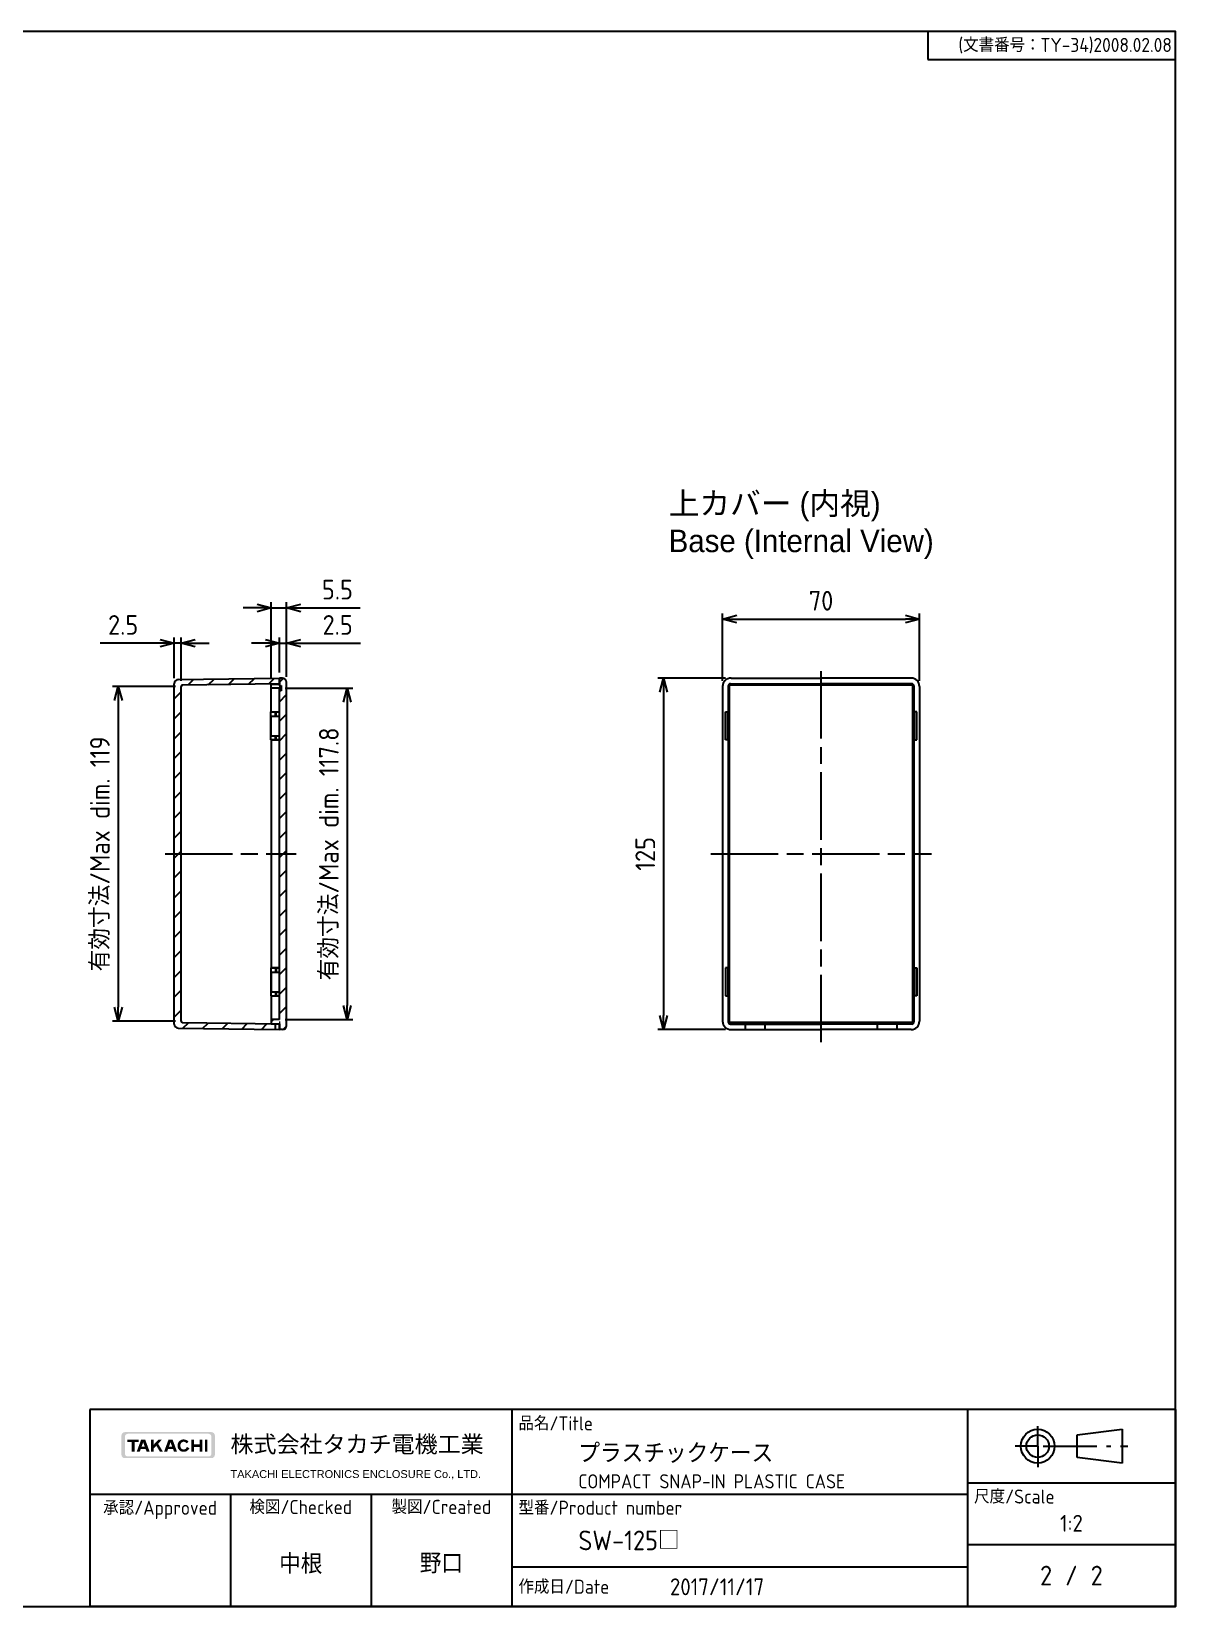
# Model space of a CAD drawing. Header units: millimetres. Extents: x 0 to 1674, y 0 to 560.
# Drawn here: x 1268 to 1674, y 0 to 560 of the extents above; entities that cross this region are included whole.
import ezdxf
from ezdxf.enums import TextEntityAlignment as Align

# ---------------------------------------------------------------- set-up
doc = ezdxf.new("R2010")
doc.units = ezdxf.units.MM
doc.header["$LTSCALE"] = 2
for name, pattern in [('AM_ISO02W050x2', [3.75, 3, -0.75]), ('AM_ISO08W050', [18, 12, -1.5, 3, -1.5]), ('gen7a', [6.875, 4.75, -0.875, 0.375, -0.875])]:
    doc.linetypes.add(name, pattern=pattern)
doc.layers.add('7A', color=4, linetype='gen7a')
doc.layers.add('RAHM2', color=1, linetype='Continuous')
for name, color, linetype, lineweight in [('AM_5', 3, 'Continuous', 25), ('AM_7', 4, 'AM_ISO08W050', 25), ('AM_8', 1, 'Continuous', 25), ('上ｶﾊﾞｰ', 7, 'Continuous', 25), ('上ｶﾊﾞｰ0', 7, 'AM_ISO02W050x2', 13), ('下蓋', 2, 'Continuous', 25)]:
    doc.layers.add(name, color=color, linetype=linetype, lineweight=lineweight)
doc.styles.get("Standard").update_dxf_attribs({"font": 'ISOCP.SHX', "bigfont": 'EXTFONT.SHX'})
doc.styles.add('takachi1', font='', dxfattribs={"height": 2.5})
doc.styles.get('takachi1').set_extended_font_data('MS PGothic')
doc.dimstyles.new('AM_ISO$0', dxfattribs={"dimtxt": 3.5, "dimasz": 2.5, "dimexe": 1, "dimexo": 1, "dimgap": 1.5, "dimtad": 1, "dimdsep": 46, "dimtxsty": 'Standard', "dimblk": 'OPEN30', "dimcen": 0, "dimclrd": 3, "dimclre": 3, "dimclrt": 2, "dimadec": 0, "dimazin": 2, "dimtp": 0.1, "dimtm": 0.1, "dimtfac": 0.71, "dimtmove": 0, "dimatfit": 3, "dimldrblk": 'OPEN30', "dimfxl": 0, "dimlwd": -1, "dimlwe": -1, "dimarcsym": 0})

# ---------------------------------------------------------------- blocks, each defined once
blk = doc.blocks.new('TK-A3')
for p, q in [((359, 280), (359, 275)), ((359, 275), (403, 275))]:
    blk.add_line(p, q)
blk.add_lwpolyline([(0, 0), (403, 0), (403, 280), (0, 280.0000000000001)], close=True)
at = {"insert": (402.3592953827349, 276.108542987227), "char_height": 2.5, "width": 43.07840397728299, "attachment_point": 9}
blk.add_mtext('(文書番号：TY-34)2008.02.08', dxfattribs=at)
blk = doc.blocks.new('A$C0FAF06CF')
at = {"layer": 'AM_8'}
h = blk.add_hatch(color=1, dxfattribs=at)
edge = h.paths.add_edge_path()
edge.add_line((-8.013599999999968, -2.411500000000411), (8.013600000000068, -2.411500000000414))
edge.add_arc((8.013600000000054, -1.773380000000513), 0.6381199999999012, 270, 360)
edge.add_line((8.651719999999955, -1.773380000000513), (8.651719999999969, 1.773379999999486))
edge.add_arc((8.013600000000025, 1.773379999999429), 0.638119999999958, 5.103880138248065e-12, 90.0000000000013)
edge.add_line((8.013599999999997, 2.411499999999391), (-8.013599999999997, 2.411499999999387))
edge.add_arc((-8.013600000000025, 1.773379999999436), 0.638119999999951, 89.99999999999682, 179.9999999999955)
edge.add_line((-8.651719999999983, 1.773379999999486), (-8.651719999999983, -1.773380000000506))
edge.add_arc((-8.013600000000025, -1.773380000000458), 0.638119999999951, 180.0000000000043, 270.0000000000045)
edge = h.paths.add_edge_path(flags=16)
edge.add_line((-7.471939999999961, 2.092439999999486), (7.471940000000018, 2.092439999999479))
edge.add_arc((7.471940000000046, 1.550779999999479), 0.5416600000000003, 7.958078640513122e-13, 90.00000000000148, ccw=False)
edge.add_line((8.013600000000025, 1.550779999999486), (8.013600000000025, -1.550780000000506))
edge.add_arc((7.471940000000018, -1.550780000000502), 0.5416600000000074, 270, 359.99999999999966, ccw=False)
edge.add_line((7.471940000000018, -2.092440000000506), (-7.471939999999961, -2.092440000000513))
edge.add_arc((-7.471939999999961, -1.550780000000506), 0.5416600000000074, 180, 270, ccw=False)
edge.add_line((-8.013599999999968, -1.550780000000506), (-8.013599999999968, 1.550779999999486))
edge.add_arc((-7.471939999999961, 1.550779999999486), 0.5416600000000003, 90, 180, ccw=False)
for points in [[(-5.453699999999969, 0.5935999999994923), (-5.453699999999969, 1.038799999999492), (-7.531299999999987, 1.038799999999492), (-7.531299999999987, 0.5935999999994923), (-6.759619999999984, 0.5935999999994923), (-6.759619999999984, -1.224300000000516), (-6.225379999999973, -1.224300000000516), (-6.225379999999973, 0.5935999999994923)], [(-3.146079999999984, 1.038799999999492), (-3.146079999999984, -1.224300000000516), (-2.671199999999942, -1.224300000000516), (-2.671199999999942, -0.6184186206901412), (-2.193432261217481, -0.1027759420753025), (-1.520149446800417, -1.224300000000516), (-0.9571799999999939, -1.224300000000516), (-1.851807874889658, 0.2659306476478651), (-1.135707252964409, 1.038799999999492), (-1.788279380580377, 1.038799999999492), (-2.671199999999942, 0.08588602895155795), (-2.671199999999942, 1.038799999999492)], [(4.304715008555604, 1.038799999999492), (4.304715008555604, -1.224300000000516), (4.775885008555576, -1.224300000000516), (4.775885008555576, -0.3153500000005121), (5.829525008555606, -0.3153500000005121), (5.829525008555606, -1.224300000000516), (6.300695008555579, -1.224300000000516), (6.300695008555579, 1.038799999999492), (5.829525008555606, 1.038799999999492), (5.829525008555606, 0.1298499999994878), (4.775885008555576, 0.1298499999994878), (4.775885008555576, 1.038799999999492)], [(7.28013500855559, -1.224300000000516), (7.28013500855559, 1.038799999999492), (6.805255008555605, 1.038799999999492), (6.805255008555605, -1.224300000000516)]]:
    blk.add_hatch(color=1, dxfattribs=at).paths.add_polyline_path(points)
h = blk.add_hatch(color=1, dxfattribs=at)
h.paths.add_polyline_path([(-5.264049114754044, -1.224300000000516), (-5.084217508196673, -0.7345800000005109), (-4.161102491803263, -0.7345800000005109), (-3.981270885245877, -1.224300000000516), (-3.420619999999971, -1.224300000000516), (-4.251659999999958, 1.038799999999492), (-4.993659999999977, 1.038799999999492), (-5.82469999999995, -1.224300000000516)])
h.paths.add_polyline_path([(-4.332759934426207, -0.2671200000005083), (-4.912560065573729, -0.2671200000005083), (-4.622659999999968, 0.5223399999994971)], flags=16)
h = blk.add_hatch(color=1, dxfattribs=at)
h.paths.add_polyline_path([(-0.1961891147540484, -1.224300000000516), (-0.01635750819667692, -0.7345800000005109), (0.9067575081967476, -0.7345800000005109), (1.086589114754119, -1.224300000000516), (1.647240000000011, -1.224300000000516), (0.8162000000000376, 1.038799999999492), (0.07420000000001892, 1.038799999999492), (-0.7568399999999542, -1.224300000000516)])
h.paths.add_polyline_path([(0.7351000655737892, -0.2671200000005083), (0.1552999344262673, -0.2671200000005083), (0.4452000000000282, 0.5223399999994971)], flags=16)
h = blk.add_hatch(color=1, dxfattribs=at)
edge = h.paths.add_edge_path()
edge.add_ellipse((2.878960000000006, -0.09275000000052636), major_axis=(0, 0.7271600000000495), ratio=0.8673469387754512, start_angle=304.6510247185947, end_angle=609.4109213221484)
edge.add_line((3.469375036740871, -0.3484654247793539), (3.941135008555591, -0.5527900000005097))
edge.add_arc((2.878960000000006, -0.09275000000051214), 1.157520000000027, 38.550540790803325, 336.58201840165333, ccw=False)
edge.add_line((3.784208621486187, 0.6286219454599618), (3.397792961318373, 0.3206961337928842))
blk = doc.blocks.new('TK-仕様書(和英併記)NEW')
for p, q in [((0, 35), (-193, 35)), ((-193, 35), (-193, 0)), ((-118, 35), (-118, 0)), ((-37, 35), (-37, 0)), ((0, 35), (0, 0)), ((-17.5, 30.5), (-9.5, 31.5)), ((-9.5, 31.5), (-9.5, 25.5)), ((-17.5, 26.5), (-17.5, 30.5)), ((-9.5, 25.5), (-17.5, 26.5)), ((-193, 19.99999999999994), (-37, 19.99999999999994)), ((-168.0000000000001, 19.99999999999994), (-168, 0)), ((-143.0000000000001, 19.99999999999994), (-143, 0)), ((-37, 22), (0, 22)), ((-37, 11), (0, 11)), ((-37.00000000000011, 7), (-118, 7)), ((0, 0), (-193, 0))]:
    blk.add_line(p, q)
for radius in [3, 2]:
    blk.add_circle((-24.5, 28.5), radius)
at = {"layer": '7A'}
for p, q in [((-24.5, 28.5), (-24.5, 32.07478664473149)), ((-24.5, 28.5), (-28.5, 28.5)), ((-24.5, 28.5), (-24.5, 24.78991724228479)), ((-23.5, 28.5), (-8.5, 28.5))]:
    blk.add_line(p, q, dxfattribs=at)
at = {"xscale": 0.96, "yscale": 0.96, "zscale": 0.96}
blk.add_blockref('A$C0FAF06CF', (-179.073778946163, 28.68781725888325), dxfattribs=at)
at = {"attachment_point": 4}
for s, insert, char_height, width in [('{\\fMS Gothic|b0|i0|c128|p49;株式会社タカチ電機工業}', (-167.9945135240808, 28.68781725888325), 3, 42.88159814155517), ('{\\fArial|b0|i0|c128|p34;TAKACHI ELECTRONICS ENCLOSURE Co., LTD.}', (-167.9945135240808, 23.41115279672572), 1.4, 44.44830780058135)]:
    blk.add_mtext(s, dxfattribs=dict(at, insert=insert, char_height=char_height, width=width))
for tag, height, p in [('品名', 3.5, (-106.1561493930892, 27.24999999999994)), ('TITLE', 2.5, (-106.1561493930892, 22.24999999999994)), ('型番', 3.5, (-106.139168248561, 11.75))]:
    blk.add_attdef(tag, text='', height=height).set_placement(p, align=Align.MIDDLE_LEFT)
for tag, height, p in [('GEN-TITLE-SCA', 3, (-18.5, 14.79266317345349)), ('承認', 3.5, (-180.7195176573869, 7.729076668239944)), ('検図', 3.5, (-155.5000000000001, 7.729076668239941)), ('製図', 3.5, (-130.5000000000001, 7.729076668239941)), ('ページNO.', 3.5, (-23, 5.5)), ('総ページ数', 3.5, (-14, 5.5)), ('GEN-TITLE-DAT', 3, (-81.5, 3.5))]:
    blk.add_attdef(tag, text='', height=height).set_placement(p, align=Align.MIDDLE)
at = {"layer": 'RAHM2', "char_height": 2.5}
for s, insert, width, attachment_point in [('品名/Title', (-116.8002551371314, 33.80103540727967), 90, 1), ('尺度/Scale', (-35.80025513713144, 20.80103540727967), 20, 1), ('承認/Approved', (-180.5000000000001, 18.8010354072796), 22.21535073038012, 2), ('検図/Checked', (-155.5, 18.92584712714763), 19.8526851587086, 2), ('製図/Created', (-130.5, 18.95800561859733), 19.44564691649168, 2), ('型番/Product number', (-116.8002551371314, 18.80103540727961), 90, 1), ('作成日/Date', (-116.8002551371314, 3.5), 17.84866863742184, 4)]:
    blk.add_mtext(s, dxfattribs=dict(at, insert=insert, width=width, attachment_point=attachment_point))
at = {"layer": 'RAHM2', "color": 0, "insert": (-18.5, 5.5), "char_height": 3.5, "width": 4.469919821818735, "attachment_point": 5}
blk.add_mtext('/', dxfattribs=at)
blk = doc.blocks.new('_Open30')
at = {"color": 0, "linetype": 'ByBlock', "lineweight": -2}
for p, q in [((-1, 0.26794919), (0, 0)), ((0, 0), (-1, -0.26794919)), ((0, 0), (-1, 0))]:
    blk.add_line(p, q, dxfattribs=at)
blk = doc.blocks.new('*D34')
at = {"layer": 'AM_5', "color": 3, "transparency": 16777216}
for p, q in [((1513.396524900004, 329.0977860750863), (1513.396524900004, 353.0977860750868)), ((1583.396524900005, 329.0977860750868), (1583.396524900005, 353.0977860750868)), ((1518.396524900004, 351.0977860750868), (1578.396524900005, 351.0977860750868))]:
    blk.add_line(p, q, dxfattribs=at)
at = {"layer": 'Defpoints', "color": 0, "transparency": 16777216}
for p in [(1583.396524900005, 351.0977860750868), (1513.396524900004, 327.0977860750863), (1583.396524900005, 327.0977860750868)]:
    blk.add_point(p, dxfattribs=at)
at = {"layer": 'AM_5', "color": 3, "transparency": 16777216, "xscale": 5, "yscale": 5, "zscale": 5, "rotation": 180}
blk.add_blockref('_Open30', (1513.396524900004, 351.0977860750868), dxfattribs=at)
at = {"layer": 'AM_5', "color": 3, "transparency": 16777216, "xscale": 5, "yscale": 5, "zscale": 5}
blk.add_blockref('_Open30', (1583.396524900005, 351.0977860750868), dxfattribs=at)
at = {"layer": 'AM_5', "color": 2, "transparency": 16777216, "insert": (1548.396524900005, 357.5977860750868), "char_height": 7, "attachment_point": 5}
blk.add_mtext('70', dxfattribs=at)
blk = doc.blocks.new('*D35')
at = {"layer": 'AM_5', "color": 3, "transparency": 16777216}
for p, q in [((1514.396524900003, 330.0977860750864), (1490.396524900007, 330.0977860750864)), ((1492.396524900007, 325.0977860750864), (1492.396524900007, 210.0977860750868)), ((1514.396524900004, 205.0977860750868), (1490.396524900007, 205.0977860750868))]:
    blk.add_line(p, q, dxfattribs=at)
at = {"layer": 'Defpoints', "color": 0, "transparency": 16777216}
for p in [(1516.396524900003, 330.0977860750864), (1492.396524900007, 205.0977860750868), (1516.396524900004, 205.0977860750868)]:
    blk.add_point(p, dxfattribs=at)
at = {"layer": 'AM_5', "color": 3, "transparency": 16777216, "xscale": 5, "yscale": 5, "zscale": 5}
for p, rotation in [((1492.396524900007, 330.0977860750864), 90), ((1492.396524900007, 205.0977860750868), 270)]:
    blk.add_blockref('_Open30', p, dxfattribs=dict(at, rotation=rotation))
at = {"layer": 'AM_5', "color": 2, "transparency": 16777216, "insert": (1485.895835923629, 267.5977860750861), "char_height": 7, "attachment_point": 5, "rotation": 90}
blk.add_mtext('125', dxfattribs=at)
blk = doc.blocks.new('*D36')
at = {"layer": 'AM_5', "color": 3, "transparency": 16777216}
for p, q in [((1350.901249911355, 342.5120155471601), (1345.901249911355, 342.5120155471601)), ((1355.901249911355, 332.0977860750866), (1355.901249911355, 344.5120155471601)), ((1355.901249911355, 342.5120155471601), (1358.401249911355, 342.5120155471601)), ((1358.401249911355, 330.5977860750866), (1358.401249911355, 344.5120155471601)), ((1363.401249911355, 342.5120155471601), (1384.668955310528, 342.5120155471601))]:
    blk.add_line(p, q, dxfattribs=at)
at = {"layer": 'Defpoints', "color": 0, "transparency": 16777216}
for p in [(1355.901249911355, 342.5120155471601), (1355.901249911355, 330.0977860750866), (1358.401249911355, 328.5977860750866)]:
    blk.add_point(p, dxfattribs=at)
at = {"layer": 'AM_5', "color": 3, "transparency": 16777216, "xscale": 5, "yscale": 5, "zscale": 5}
blk.add_blockref('_Open30', (1355.901249911355, 342.5120155471601), dxfattribs=at)
at = {"layer": 'AM_5', "color": 3, "transparency": 16777216, "xscale": 5, "yscale": 5, "zscale": 5, "rotation": 180}
blk.add_blockref('_Open30', (1358.401249911355, 342.5120155471601), dxfattribs=at)
at = {"layer": 'AM_5', "color": 2, "transparency": 16777216, "insert": (1376.535102610941, 349.012704523538), "char_height": 7, "attachment_point": 5}
blk.add_mtext('2.5', dxfattribs=at)
blk = doc.blocks.new('*D37')
at = {"layer": 'AM_5', "color": 3, "transparency": 16777216}
for p, q in [((1347.901249911355, 355.0463672942666), (1342.901249911355, 355.0463672942666)), ((1352.901249911355, 329.9977860750867), (1352.901249911355, 357.0463672942666)), ((1352.901249911355, 355.0463672942666), (1358.401249911355, 355.0463672942666)), ((1358.401249911355, 330.5977860750866), (1358.401249911355, 357.0463672942666)), ((1363.401249911355, 355.0463672942666), (1384.491199405016, 355.0463672942666))]:
    blk.add_line(p, q, dxfattribs=at)
at = {"layer": 'Defpoints', "color": 0, "transparency": 16777216}
for p in [(1352.901249911355, 355.0463672942666), (1352.901249911355, 327.9977860750867), (1358.401249911355, 328.5977860750866)]:
    blk.add_point(p, dxfattribs=at)
at = {"layer": 'AM_5', "color": 3, "transparency": 16777216, "xscale": 5, "yscale": 5, "zscale": 5}
blk.add_blockref('_Open30', (1352.901249911355, 355.0463672942666), dxfattribs=at)
at = {"layer": 'AM_5', "color": 3, "transparency": 16777216, "xscale": 5, "yscale": 5, "zscale": 5, "rotation": 180}
blk.add_blockref('_Open30', (1358.401249911355, 355.0463672942666), dxfattribs=at)
at = {"layer": 'AM_5', "color": 2, "transparency": 16777216, "insert": (1376.446224658185, 361.5463672942666), "char_height": 7, "attachment_point": 5}
blk.add_mtext('5.5', dxfattribs=at)
blk = doc.blocks.new('*D38')
at = {"layer": 'AM_5', "color": 3, "transparency": 16777216}
for p, q in [((1313.401249911355, 342.5034938719187), (1292.133544512182, 342.5034938719187)), ((1318.401249911355, 330.0976414061369), (1318.401249911355, 344.5034938719187)), ((1320.901249911355, 342.5034938719187), (1318.401249911355, 342.5034938719187)), ((1320.901249911355, 329.1185711854367), (1320.901249911355, 344.5034938719187)), ((1325.901249911355, 342.5034938719187), (1330.901249911355, 342.5034938719187))]:
    blk.add_line(p, q, dxfattribs=at)
at = {"layer": 'Defpoints', "color": 0, "transparency": 16777216}
for p in [(1318.401249911355, 342.5034938719187), (1318.401249911355, 328.0976414061369), (1320.901249911355, 327.1185711854367)]:
    blk.add_point(p, dxfattribs=at)
at = {"layer": 'AM_5', "color": 3, "transparency": 16777216, "xscale": 5, "yscale": 5, "zscale": 5}
blk.add_blockref('_Open30', (1318.401249911355, 342.5034938719187), dxfattribs=at)
at = {"layer": 'AM_5', "color": 3, "transparency": 16777216, "xscale": 5, "yscale": 5, "zscale": 5, "rotation": 180}
blk.add_blockref('_Open30', (1320.901249911355, 342.5034938719187), dxfattribs=at)
at = {"layer": 'AM_5', "color": 2, "transparency": 16777216, "insert": (1300.267397211768, 349.0041828482967), "char_height": 7, "attachment_point": 5}
blk.add_mtext('2.5', dxfattribs=at)
blk = doc.blocks.new('*D39')
at = {"layer": 'AM_5', "color": 3, "transparency": 16777216}
for p, q in [((1357.901249911355, 326.4977860750867), (1381.901249911374, 326.4977860750867)), ((1379.901249911374, 321.4977860750867), (1379.901249911374, 213.6977860750868)), ((1357.901249911356, 208.6977860750868), (1381.901249911374, 208.6977860750868))]:
    blk.add_line(p, q, dxfattribs=at)
at = {"layer": 'Defpoints', "color": 0, "transparency": 16777216}
for p in [(1355.901249911355, 326.4977860750867), (1355.901249911356, 208.6977860750868), (1379.901249911374, 208.6977860750868)]:
    blk.add_point(p, dxfattribs=at)
at = {"layer": 'AM_5', "color": 3, "transparency": 16777216, "xscale": 5, "yscale": 5, "zscale": 5}
for p, rotation in [((1379.901249911374, 326.4977860750867), 90), ((1379.901249911374, 208.6977860750868), 270)]:
    blk.add_blockref('_Open30', p, dxfattribs=dict(at, rotation=rotation))
at = {"layer": 'AM_5', "color": 2, "transparency": 16777216, "insert": (1373.401249911374, 267.5977860750863), "char_height": 7, "attachment_point": 5, "rotation": 90}
blk.add_mtext('有効寸法/Max dim. 117.8', dxfattribs=at)
blk = doc.blocks.new('*D40')
at = {"layer": 'AM_5', "color": 3, "transparency": 16777216}
for p, q in [((1318.901249911356, 327.1185711854368), (1296.52723926519, 327.1185711854368)), ((1298.52723926519, 322.1185711854368), (1298.52723926519, 213.0770009647367)), ((1318.901249911356, 208.0770009647367), (1296.52723926519, 208.0770009647367))]:
    blk.add_line(p, q, dxfattribs=at)
at = {"layer": 'Defpoints', "color": 0, "transparency": 16777216}
for p in [(1320.901249911356, 327.1185711854368), (1298.52723926519, 208.0770009647367), (1320.901249911356, 208.0770009647367)]:
    blk.add_point(p, dxfattribs=at)
at = {"layer": 'AM_5', "color": 3, "transparency": 16777216, "xscale": 5, "yscale": 5, "zscale": 5}
for p, rotation in [((1298.52723926519, 327.1185711854368), 90), ((1298.52723926519, 208.0770009647367), 270)]:
    blk.add_blockref('_Open30', p, dxfattribs=dict(at, rotation=rotation))
at = {"layer": 'AM_5', "color": 2, "transparency": 16777216, "insert": (1292.02723926519, 267.5977860750863), "char_height": 7, "attachment_point": 5, "rotation": 90}
blk.add_mtext('有効寸法/Max dim. 119', dxfattribs=at)

msp = doc.modelspace()

# ---------------------------------------------------------------- hatches: boundary and pattern name
at = {"layer": 'AM_8'}
h = msp.add_hatch(dxfattribs=at)
h.set_pattern_fill('_U', color=256, scale=5, angle=45, style=0, pattern_type=0)
h.set_pattern_definition([(45, (22.54423823602031, 568.3124366788567), (-3.535533905932738, 3.535533905932738), [])])
edge = h.paths.add_edge_path()
edge.add_line((1319.880418587119, 205.5980753990345), (1354.301249911355, 205.1200082973089))
edge.add_line((1354.301249911355, 205.1200082973089), (1354.301249911355, 207.1200082973089))
edge.add_line((1354.301249911355, 207.1200082973089), (1321.394306136609, 207.5770491830693))
edge.add_arc((1321.401249911355, 208.0770009647366), 0.5000000000000006, 180, 269.20427644725567, ccw=False)
edge.add_line((1320.901249911355, 208.0770009647366), (1320.901249911355, 327.1185711854367))
edge.add_arc((1321.401249911355, 327.1185711854366), 0.5000000000002274, 90.79572355274422, 179.999999999987, ccw=False)
edge.add_line((1321.394306136609, 327.618522967104), (1355.901249911355, 328.0977860750866))
edge.add_line((1355.901249911355, 328.0977860750866), (1355.901249911355, 330.0977860750866))
edge.add_line((1355.901249911355, 330.0977860750866), (1319.880418587119, 329.5974967511389))
edge.add_arc((1319.901249911355, 328.097641406137), 1.500000000000062, 90.79572355275302, 180.0000000000022)
edge.add_line((1318.401249911355, 328.0976414061369), (1318.401249911355, 207.0979307440363))
edge.add_arc((1319.901249911355, 207.0979307440364), 1.500000000000227, 180.0000000000043, 269.204276447247)
h = msp.add_hatch(dxfattribs=at)
h.set_pattern_fill('_U', color=256, scale=4.9, angle=45, style=0, pattern_type=0)
h.set_pattern_definition([(45, (22.54423823602031, 568.3124366788567), (-3.464823227814083, 3.464823227814083), [])])
edge = h.paths.add_edge_path()
edge.add_line((1356.901249911355, 330.0977860750866), (1355.901249911355, 330.0977860750866))
edge.add_line((1355.901249911355, 330.0977860750866), (1355.901249911355, 327.4977860750867))
edge.add_line((1355.901249911355, 327.4977860750867), (1356.401249911355, 327.4977860750867))
edge.add_line((1356.401249911355, 327.4977860750867), (1356.401249911355, 325.5977860750867))
edge.add_line((1356.401249911355, 325.5977860750866), (1355.901249911355, 325.5977860750866))
edge.add_line((1355.901249911355, 325.5977860750866), (1355.901249911355, 208.6977860750867))
edge.add_line((1355.901249911355, 208.6977860750867), (1352.901249911355, 208.6977860750867))
edge.add_line((1352.901249911355, 208.6977860750867), (1352.901249911355, 207.1977860750866))
edge.add_line((1352.901249911355, 207.1977860750866), (1355.901249911355, 207.1977860750866))
edge.add_line((1355.901249911355, 207.1977860750866), (1355.901249911355, 205.0977860750867))
edge.add_line((1355.901249911355, 205.0977860750867), (1356.901249911355, 205.0977860750867))
edge.add_arc((1356.901249911355, 206.5977860750867), 1.5, 270, 360)
edge.add_line((1358.401249911355, 206.5977860750867), (1358.401249911355, 328.5977860750866))
edge.add_arc((1356.901249911355, 328.5977860750866), 1.5, 0, 90)

# ---------------------------------------------------------------- linework, layer by layer
at = {"layer": 'AM_7'}
for p, q in [((1548.396524900005, 200.5977860750869), (1548.396524900004, 334.597786075087)), ((1315.156702093094, 267.5977860750866), (1358.401249911355, 267.5977860750867)), ((1358.401249911355, 267.5977860750867), (1361.810170809562, 267.5977860750867)), ((1509.184842763942, 267.5977860750865), (1583.396524900005, 267.597786075087)), ((1583.396524900005, 267.597786075087), (1587.611779215364, 267.597786075087))]:
    msp.add_line(p, q, dxfattribs=at)
at = {"layer": '上ｶﾊﾞｰ'}
for p, q in [((1318.401249911355, 207.0979307440363), (1318.401249911355, 328.0976414061369)), ((1319.880418587119, 329.5974967511389), (1355.901249911355, 330.0977860750866)), ((1320.901249911355, 208.0770009647366), (1320.901249911355, 327.1185711854367)), ((1355.901249911355, 328.0977860750866), (1321.394306136609, 327.618522967104)), ((1355.901249911355, 330.0977860750866), (1355.901249911355, 327.9977860750867)), ((1513.396524900004, 327.0977860750863), (1513.396524900004, 208.0977860750867)), ((1515.396524900004, 327.3477860750863), (1515.396524900004, 207.8477860750867)), ((1515.896524900004, 207.8477860750868), (1515.896524900004, 327.3477860750868)), ((1516.146524900003, 328.0977860750863), (1548.396524900004, 328.097786075087)), ((1580.646524900004, 327.5977860750868), (1516.146524900004, 327.5977860750868)), ((1516.396524900003, 330.0977860750863), (1548.396524900004, 330.097786075087)), ((1580.396524900005, 330.0977860750868), (1548.396524900004, 330.097786075087)), ((1580.646524900005, 328.0977860750868), (1548.396524900004, 328.097786075087)), ((1580.896524900004, 327.3477860750868), (1580.896524900004, 207.8477860750868)), ((1581.396524900004, 327.3477860750868), (1581.396524900006, 207.8477860750871)), ((1583.396524900004, 327.0977860750868), (1583.396524900006, 208.0977860750871)), ((1352.821249911355, 308.0977860750866), (1352.821249911355, 318.0977860750866)), ((1352.821249911355, 318.0977860750866), (1355.901249911355, 318.0977860750866)), ((1354.421249911355, 316.5977860750866), (1354.421249911355, 318.0977860750866)), ((1354.721249911355, 316.5977860750866), (1354.721249911355, 318.0977860750866)), ((1514.396524900003, 308.0977860750863), (1514.396524900003, 318.0977860750863)), ((1514.396524900003, 318.0977860750863), (1515.396524900003, 318.0977860750863)), ((1515.196524900003, 308.0977860750863), (1515.196524900003, 318.0977860750863)), ((1582.396524900005, 318.0977860750868), (1581.396524900005, 318.0977860750868)), ((1581.596524900005, 308.0977860750868), (1581.596524900005, 318.0977860750868)), ((1582.396524900005, 308.0977860750868), (1582.396524900005, 318.0977860750868)), ((1355.901249911355, 308.0977860750866), (1352.821249911355, 308.0977860750866)), ((1354.421249911355, 308.0977860750866), (1354.421249911355, 309.5977860750866)), ((1354.721249911355, 308.0977860750866), (1354.721249911355, 309.5977860750866)), ((1515.396524900003, 308.0977860750863), (1514.396524900003, 308.0977860750863)), ((1581.396524900005, 308.0977860750868), (1582.396524900005, 308.0977860750868)), ((1355.901249911355, 227.0977860750866), (1352.821249911355, 227.0977860750866)), ((1352.821249911355, 227.0977860750866), (1352.821249911355, 217.0977860750867)), ((1354.421249911355, 227.0977860750866), (1354.421249911355, 225.5977860750866)), ((1354.721249911355, 227.0977860750866), (1354.721249911355, 225.5977860750866)), ((1514.396524900004, 227.0977860750867), (1514.396524900004, 217.0977860750867)), ((1515.396524900004, 227.0977860750867), (1514.396524900004, 227.0977860750867)), ((1515.196524900004, 227.0977860750867), (1515.196524900004, 217.0977860750867)), ((1581.396524900006, 227.0977860750871), (1582.396524900006, 227.0977860750871)), ((1581.596524900006, 227.0977860750871), (1581.596524900006, 217.0977860750871)), ((1582.396524900006, 227.0977860750871), (1582.396524900006, 217.0977860750871)), ((1354.421249911355, 218.5977860750867), (1354.421249911355, 217.0977860750867)), ((1354.721249911355, 218.5977860750867), (1354.721249911355, 217.0977860750867)), ((1352.821249911355, 217.0977860750867), (1355.901249911355, 217.0977860750867)), ((1514.396524900004, 217.0977860750867), (1515.396524900004, 217.0977860750867)), ((1582.396524900006, 217.0977860750871), (1581.396524900006, 217.0977860750871)), ((1355.901249911355, 207.0977860750867), (1321.394306136609, 207.5770491830693)), ((1580.646524900004, 207.5977860750868), (1516.146524900004, 207.5977860750868)), ((1319.880418587119, 205.5980753990344), (1355.901249911355, 205.0977860750867)), ((1354.301249911355, 207.1200082973089), (1354.301249911355, 205.1200082973089)), ((1355.901249911355, 207.1977860750866), (1355.901249911355, 205.0977860750867)), ((1516.146524900004, 207.0977860750867), (1521.396524900004, 207.0977860750867)), ((1516.396524900004, 205.0977860750867), (1521.396524900004, 205.0977860750867)), ((1521.396524900004, 207.0977860750867), (1528.396524900004, 207.0977860750867)), ((1521.396524900004, 207.0977860750867), (1521.396524900004, 205.0977860750867)), ((1521.396524900004, 205.0977860750867), (1528.396524900004, 205.0977860750867)), ((1528.396524900004, 207.0977860750867), (1548.396524900004, 207.0977860750866)), ((1528.396524900004, 207.0977860750867), (1528.396524900004, 205.0977860750867)), ((1528.396524900004, 205.0977860750867), (1548.396524900004, 205.0977860750866)), ((1568.396524900006, 207.0977860750869), (1548.396524900006, 207.0977860750866)), ((1568.396524900006, 205.0977860750869), (1548.396524900006, 205.0977860750866)), ((1575.396524900006, 207.097786075087), (1568.396524900006, 207.0977860750869)), ((1568.396524900006, 207.0977860750869), (1568.396524900006, 205.0977860750869)), ((1575.396524900006, 205.097786075087), (1568.396524900006, 205.0977860750869)), ((1575.396524900006, 207.097786075087), (1575.396524900006, 205.097786075087)), ((1580.646524900006, 207.0977860750871), (1575.396524900006, 207.097786075087)), ((1580.396524900006, 205.0977860750871), (1575.396524900006, 205.097786075087))]:
    msp.add_line(p, q, dxfattribs=at)
for centre, radius, start, end in [((1319.901249911355, 328.0976414061369), 1.5, 90.79572355274435, 180), ((1321.401249911355, 327.1185711854367), 0.5, 90.79572355274435, 180), ((1516.396524900003, 327.0977860750863), 3, 90, 180), ((1516.146524900003, 327.3477860750863), 0.75, 90, 180), ((1516.146524900004, 327.3477860750868), 0.25, 90, 179.999999999987), ((1580.396524900005, 327.0977860750868), 3, 0, 90), ((1580.646524900005, 327.3477860750868), 0.75, 0, 90), ((1580.646524900004, 327.3477860750868), 0.25, 1.302755197527456e-11, 90), ((1321.401249911355, 208.0770009647366), 0.5, 180, 269.2042764472557), ((1516.396524900004, 208.0977860750867), 3, 180, 270), ((1516.146524900004, 207.8477860750867), 0.75, 180, 270), ((1516.146524900004, 207.8477860750868), 0.25, 179.999999999987, 270), ((1580.396524900006, 208.0977860750871), 3, 270, 0), ((1580.646524900006, 207.8477860750871), 0.75, 270, 0), ((1580.646524900004, 207.8477860750868), 0.25, 270.000000000026, 1.302755197527456e-11), ((1319.901249911355, 207.0979307440364), 1.5, 180, 269.2042764472557)]:
    msp.add_arc(centre, radius, start, end, dxfattribs=at)
at = {"layer": '上ｶﾊﾞｰ0'}
msp.add_line((1355.901249911355, 327.9977860750867), (1355.901249911355, 207.1977860750866), dxfattribs=at)
at = {"layer": '下蓋'}
for p, q in [((1352.901249911355, 327.9977860750867), (1355.901249911355, 327.9977860750867)), ((1352.901249911355, 318.0977860750866), (1352.901249911355, 327.9977860750867)), ((1355.901249911355, 326.4977860750866), (1352.901249911355, 326.4977860750866)), ((1355.901249911355, 327.4977860750867), (1355.901249911355, 330.0977860750866)), ((1356.901249911355, 330.0977860750866), (1355.901249911355, 330.0977860750866)), ((1355.901249911355, 327.4977860750867), (1356.401249911355, 327.4977860750867)), ((1355.901249911355, 208.6977860750867), (1355.901249911355, 326.4977860750867)), ((1356.401249911355, 325.5977860750866), (1355.901249911355, 325.5977860750866)), ((1356.401249911355, 327.4977860750867), (1356.401249911355, 325.5977860750866)), ((1358.401249911355, 206.5977860750867), (1358.401249911355, 328.5977860750866)), ((1352.901249911355, 318.0977860750866), (1355.901249911355, 318.0977860750866)), ((1352.901249911355, 316.5977860750866), (1355.901249911355, 316.5977860750866)), ((1352.901249911355, 309.5977860750866), (1352.901249911355, 316.5977860750866)), ((1352.901249911355, 309.5977860750866), (1355.901249911355, 309.5977860750866)), ((1352.901249911355, 308.0977860750866), (1352.901249911355, 227.0977860750866)), ((1352.901249911355, 308.0977860750866), (1355.901249911355, 308.0977860750866)), ((1352.901249911355, 227.0977860750866), (1355.901249911355, 227.0977860750866)), ((1352.901249911355, 225.5977860750866), (1352.901249911355, 218.5977860750867)), ((1352.901249911355, 225.5977860750866), (1355.901249911355, 225.5977860750866)), ((1352.901249911355, 218.5977860750867), (1355.901249911355, 218.5977860750867)), ((1352.901249911355, 217.0977860750867), (1352.901249911355, 207.1977860750866)), ((1352.901249911355, 217.0977860750867), (1355.901249911355, 217.0977860750867)), ((1355.901249911355, 208.6977860750867), (1352.901249911355, 208.6977860750867)), ((1352.901249911355, 207.1977860750866), (1355.901249911355, 207.1977860750866)), ((1355.901249911355, 205.0977860750867), (1355.901249911355, 207.1977860750866)), ((1356.901249911355, 205.0977860750867), (1355.901249911355, 205.0977860750867))]:
    msp.add_line(p, q, dxfattribs=at)
for centre, start, end in [((1356.901249911355, 328.5977860750866), 0, 90), ((1356.901249911355, 206.5977860750867), 270, 0)]:
    msp.add_arc(centre, 1.5, start, end, dxfattribs=at)

# ---------------------------------------------------------------- block references
at = {"lineweight": 0, "xscale": 2, "yscale": 2, "zscale": 2}
msp.add_blockref('TK-A3', (868.4136295906112, 0), dxfattribs=at)
msp.add_blockref('TK-仕様書(和英併記)NEW', (1674.413629590611, 0), dxfattribs=at).add_auto_attribs({'検図': '中根', '製図': '野口', '品名': 'プラスチックケース', '型番': 'SW-125□', 'TITLE': 'COMPACT SNAP-IN PLASTIC CASE', 'GEN-TITLE-DAT': '2017/11/17', 'GEN-TITLE-SCA': '1:2', 'ページNO.': '2', '総ページ数': '2'})

# ---------------------------------------------------------------- texts
at = {"insert": (1494.221070489864, 396.2226239824471), "char_height": 8, "width": 112.94452628659, "attachment_point": 1, "style": 'takachi1'}
msp.add_mtext('上カバー (内視)\\PBase (Internal View)', dxfattribs=at)

# ---------------------------------------------------------------- dimensions: what is measured, and where the dimension line sits
at = {"layer": 'AM_5'}
for base, p1, p2, picture, middle in [((1352.901249911355, 355.0463672942666), (1358.401249911355, 328.5977860750866), (1352.901249911355, 327.9977860750867), '*D37', (1376.446224658185, 355.0463672942666)), ((1318.401249911355, 342.5034938719187), (1320.901249911355, 327.1185711854367), (1318.401249911355, 328.0976414061369), '*D38', (1300.267397211768, 342.5034938719187)), ((1355.901249911355, 342.5120155471601), (1358.401249911355, 328.5977860750866), (1355.901249911355, 330.0977860750866), '*D36', (1376.535102610941, 342.5120155471601))]:
    dim = msp.add_linear_dim(base=base, p1=p1, p2=p2, dimstyle='AM_ISO$0', override={"dimscale": 2}, dxfattribs=at)
    dim.commit()
    dim.dimension.update_dxf_attribs({"geometry": picture, "text_midpoint": middle, "dimtype": 160})
dim = msp.add_linear_dim(base=(1583.396524900005, 351.0977860750868), p1=(1513.396524900004, 327.0977860750863), p2=(1583.396524900005, 327.0977860750868), dimstyle='AM_ISO$0', override={"dimscale": 2}, dxfattribs=at)
dim.commit()
dim.dimension.update_dxf_attribs({"geometry": '*D34', "text_midpoint": (1548.396524900005, 357.5977860750868)})
dim = msp.add_linear_dim(base=(1298.52723926519, 208.0770009647367), p1=(1320.901249911355, 327.1185711854367), p2=(1320.901249911355, 208.0770009647366), angle=90, text='有効寸法/Max dim. 119', dimstyle='AM_ISO$0', override={"dimscale": 2}, dxfattribs=at)
dim.commit()
dim.dimension.update_dxf_attribs({"geometry": '*D40', "text_midpoint": (1298.52723926519, 267.5977860750863), "dimtype": 160})
dim = msp.add_linear_dim(base=(1379.901249911374, 208.6977860750868), p1=(1355.901249911355, 326.4977860750866), p2=(1355.901249911355, 208.6977860750867), angle=90, text='有効寸法/Max dim. <>', dimstyle='AM_ISO$0', override={"dimscale": 2, "dimpost": ''}, dxfattribs=at)
dim.commit()
dim.dimension.update_dxf_attribs({"geometry": '*D39', "text_midpoint": (1373.401249911374, 267.5977860750863)})
dim = msp.add_linear_dim(base=(1492.396524900007, 205.0977860750868), p1=(1516.396524900003, 330.0977860750863), p2=(1516.396524900004, 205.0977860750867), angle=90.00000000000121, dimstyle='AM_ISO$0', override={"dimscale": 2}, dxfattribs=at)
dim.commit()
dim.dimension.update_dxf_attribs({"geometry": '*D35', "text_midpoint": (1485.895835923629, 267.5977860750861)})

doc.saveas('drawing.dxf')
